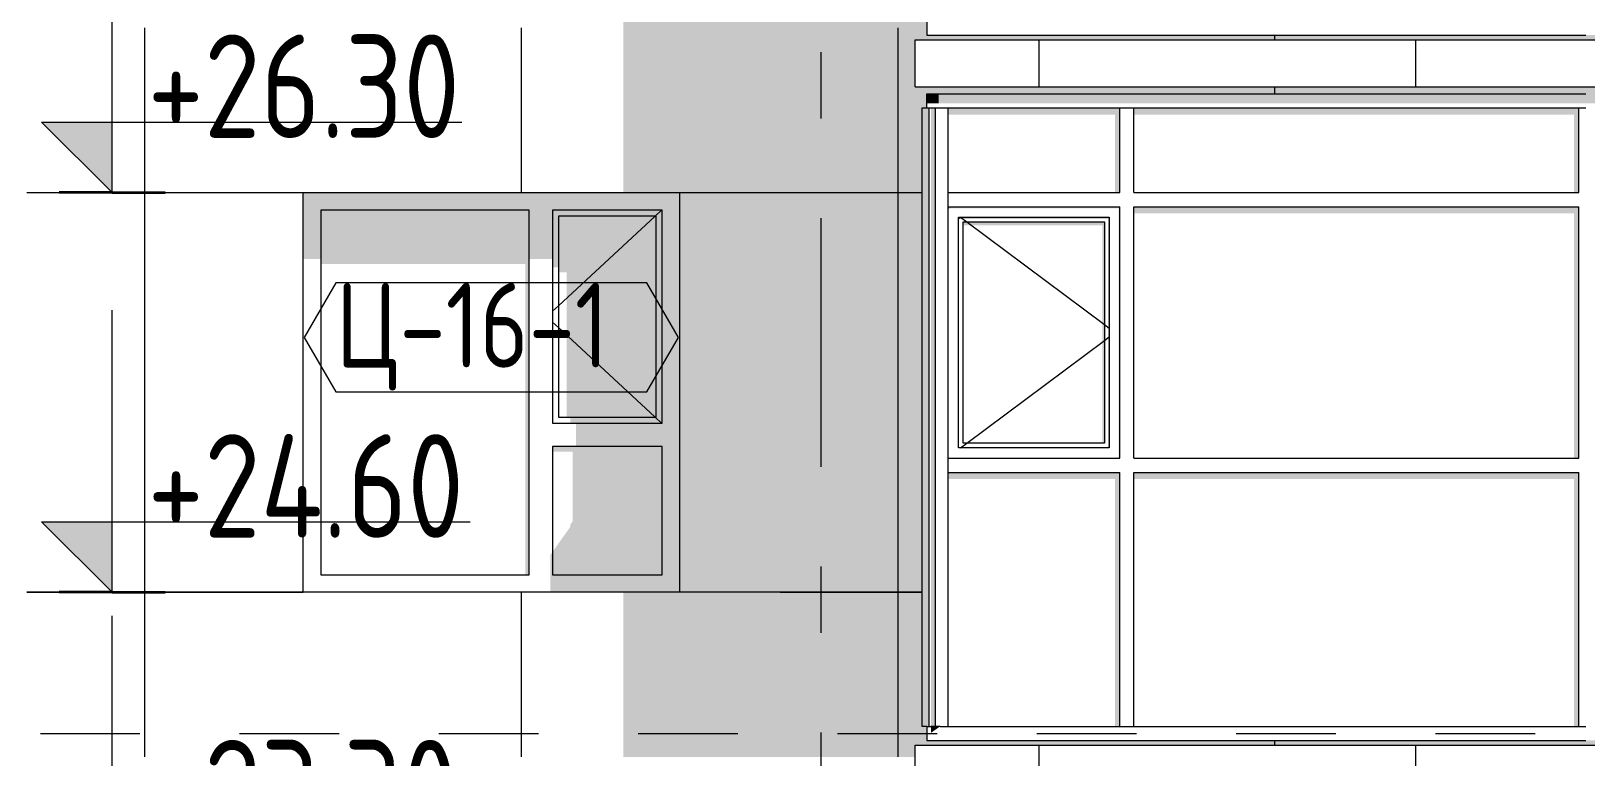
# Model space of a CAD drawing. Header units: millimetres. Extents: x 18162 to 7085488, y 72188 to 247925.
# Drawn here: x 5809653 to 5816259, y 130284 to 133371 of the extents above; entities that cross this region are included whole.
import ezdxf
from ezdxf.enums import TextEntityAlignment as Align

# ---------------------------------------------------------------- set-up
doc = ezdxf.new("R2010")
doc.units = ezdxf.units.MM
doc.header["$MEASUREMENT"] = 0
doc.linetypes.add('Dashed', pattern=[423.333333, 211.666667, -211.666667])
doc.linetypes.add('Double Dashed', pattern=[1093.611073, 529.166651, -211.666656, 141.111112, -211.666656])
for name, color, linetype in [('Archicad Windows', 7, 'Continuous'), ('Finish - Wall', 7, 'Continuous'), ('Structural - Bearing', 7, 'Continuous'), ('Structural - Grid', 7, 'Continuous')]:
    doc.layers.add(name, color=color, linetype=linetype)
doc.styles.add('GENERATED_STYLE_3', font='', dxfattribs={"width": 0.8})
doc.styles.get('GENERATED_STYLE_3').set_extended_font_data('ISOCPEUR MON')
doc.dimstyles.new('GENERATED_STYLE__19', dxfattribs={"dimtxt": 440.00001, "dimasz": 228, "dimexe": 0.18, "dimexo": 31028.935828, "dimgap": 0, "dimtad": 1, "dimdec": 0, "dimzin": 0, "dimdsep": 46, "dimtxsty": 'GENERATED_STYLE_3', "dimblk": 'ARROWHEAD_2', "dimblk1": 'ARROWHEAD_2', "dimblk2": 'ARROWHEAD_2', "dimcen": 0.09, "dimclrd": 13, "dimclre": 13, "dimclrt": 13, "dimadec": 0, "dimazin": 0, "dimtfac": 1, "dimtdec": 4, "dimtmove": 0, "dimatfit": 3, "dimfxl": 1, "dimtolj": 1, "dimtzin": 0, "dimarcsym": 0})
doc.dimstyles.new('GENERATED_STYLE__30', dxfattribs={"dimtxt": 440.00001, "dimasz": 228, "dimexe": 0.18, "dimexo": 0.0625, "dimgap": 0, "dimtad": 1, "dimdec": 0, "dimzin": 0, "dimdsep": 46, "dimtxsty": 'GENERATED_STYLE_3', "dimblk": 'ARROWHEAD_2', "dimblk1": 'ARROWHEAD_2', "dimblk2": 'ARROWHEAD_2', "dimcen": 0.09, "dimclrd": 13, "dimclre": 13, "dimclrt": 13, "dimadec": 0, "dimazin": 0, "dimtfac": 1, "dimtdec": 4, "dimtmove": 0, "dimatfit": 3, "dimfxl": 1, "dimtolj": 1, "dimtzin": 0, "dimarcsym": 0})

# ---------------------------------------------------------------- blocks, each defined once
blk = doc.blocks.new('*X2325', base_point=(5785635.3, 106384.1))
at = {"layer": 'Structural - Bearing', "color": 8, "linetype": 'Continuous', "lineweight": 13}
for p, q in [((5810135.3, 133284.1), (5810135.3, 130984.1)), ((5811735.3, 133284.1), (5811735.3, 132684.1)), ((5813335.3, 133284.1), (5813335.3, 130984.1)), ((5814935.3, 133134.1), (5814935.3, 133104.1)), ((5809635.3, 132684.1), (5810135.3, 132684.1)), ((5810135.3, 132684.1), (5810808.8, 132684.1)), ((5812408.8, 132684.1), (5812835.3, 132684.1)), ((5812835.3, 132684.1), (5813335.3, 132684.1)), ((5813335.3, 132684.1), (5813439.3, 132684.1)), ((5810135.3, 130984.1), (5809635.3, 130984.1)), ((5809635.3, 130984.1), (5810135.3, 130984.1)), ((5810135.3, 130984.1), (5810808.8, 130984.1)), ((5810135.3, 130984.1), (5810135.3, 130384.1)), ((5810808.8, 130984.1), (5810135.3, 130984.1)), ((5811735.3, 130984.1), (5811735.3, 130384.1)), ((5812835.3, 130984.1), (5812408.8, 130984.1)), ((5813335.3, 130984.1), (5812835.3, 130984.1)), ((5812835.3, 130984.1), (5813335.3, 130984.1)), ((5813335.3, 130984.1), (5813439.3, 130984.1)), ((5813335.3, 130984.1), (5813335.3, 130384.1)), ((5813439.3, 130984.1), (5813335.3, 130984.1)), ((5810135.3, 130384.1), (5810135.3, 130284.1)), ((5811735.3, 130384.1), (5811735.3, 130284.1)), ((5813335.3, 130384.1), (5813335.3, 130284.1)), ((5814935.3, 130354.1), (5814935.3, 130334.1))]:
    blk.add_line(p, q, dxfattribs=at)
blk = doc.blocks.new('*X2335', base_point=(5785635.3, 106384.1))
at = {"layer": 'Structural - Bearing', "color": 7, "linetype": 'Continuous', "lineweight": 9}
for p, q in [((5813935.3, 130334.1), (5813935.3, 130134.1)), ((5815535.3, 130334.1), (5815535.3, 130134.1)), ((5817135.3, 130334.1), (5817135.3, 130134.1)), ((5818735.3, 130334.1), (5818735.3, 130134.1)), ((5820335.3, 130334.1), (5820335.3, 130134.1))]:
    blk.add_line(p, q, dxfattribs=at)
blk = doc.blocks.new('*X2376', base_point=(5785635.3, 106384.1))
at = {"layer": 'Structural - Bearing', "color": 8, "linetype": 'Continuous', "lineweight": 13}
for p, q in [((5810135.3, 133384.1), (5810135.3, 133284.1)), ((5811735.3, 133384.1), (5811735.3, 133284.1)), ((5813335.3, 133384.1), (5813335.3, 133284.1)), ((5814935.3, 133354.1), (5814935.3, 133334.1))]:
    blk.add_line(p, q, dxfattribs=at)
blk = doc.blocks.new('*X2384', base_point=(5785635.3, 106384.1))
at = {"layer": 'Structural - Bearing', "color": 7, "linetype": 'Continuous', "lineweight": 9}
for p, q in [((5813935.3, 133334.1), (5813935.3, 133134.1)), ((5815535.3, 133334.1), (5815535.3, 133134.1)), ((5817135.3, 133334.1), (5817135.3, 133134.1)), ((5818735.3, 133334.1), (5818735.3, 133134.1)), ((5820335.3, 133334.1), (5820335.3, 133134.1))]:
    blk.add_line(p, q, dxfattribs=at)
blk = doc.blocks.new('*D2608', base_point=(5785635.3, 106384.1))
at = {"color": 12, "linetype": 'Continuous', "lineweight": 35}
for p, q in [((5838328.4, 130420.7), (5838628.4, 130247.5)), ((5838328.4, 130220.7), (5838628.4, 130047.5))]:
    blk.add_line(p, q, dxfattribs=at)
at = {"color": 13, "linetype": 'Continuous', "lineweight": 13}
for p, q in [((5838703.4, 130334.1), (5837187.8, 130334.1)), ((5838478.4, 130134.1), (5838478.4, 130334.1)), ((5838703.4, 130134.1), (5837187.8, 130134.1))]:
    blk.add_line(p, q, dxfattribs=at)
blk = doc.blocks.new('ARROWHEAD_2')
at = {"color": 0, "linetype": 'Continuous', "lineweight": 0}
for p, q in [((-0.378, -0.655), (0.378, 0.655)), ((0, 0), (-1, 0))]:
    blk.add_line(p, q, dxfattribs=at)
blk = doc.blocks.new('*D2609', base_point=(5785635.3, 106384.1))
at = {"color": 12, "linetype": 'Continuous', "lineweight": 35}
for p, q in [((5838328.4, 133220.7), (5838628.4, 133047.5)), ((5838328.4, 130420.7), (5838628.4, 130247.5))]:
    blk.add_line(p, q, dxfattribs=at)
at = {"color": 13, "linetype": 'Continuous', "lineweight": 13}
for p, q in [((5838703.4, 133134.1), (5837187.8, 133134.1)), ((5838478.4, 130334.1), (5838478.4, 133134.1)), ((5838703.4, 130334.1), (5837187.8, 130334.1))]:
    blk.add_line(p, q, dxfattribs=at)
at = {"color": 13, "lineweight": 13, "char_height": 440, "attachment_point": 7, "rotation": 90, "style": 'GENERATED_STYLE_3'}
for s, insert in [('\\A1;{\\pql;\\fISOCPEUR MON|b0|i0|c0|p0;\\W0.800000;2,800}', (5838605.9, 131549.6)), ('\\A1;{\\pql;\\fISOCPEUR MON|b0|i0|c0|p0;\\W0.800000;200}', (5838518.1, 130420.8))]:
    blk.add_mtext(s, dxfattribs=dict(at, insert=insert))
blk = doc.blocks.new('*D2610', base_point=(5785635.3, 106384.1))
at = {"color": 12, "linetype": 'Continuous', "lineweight": 35}
for p, q in [((5838328.4, 133420.7), (5838628.4, 133247.5)), ((5838328.4, 133220.7), (5838628.4, 133047.5))]:
    blk.add_line(p, q, dxfattribs=at)
at = {"color": 13, "linetype": 'Continuous', "lineweight": 13}
for p, q in [((5838703.4, 133334.1), (5837187.8, 133334.1)), ((5838478.4, 133134.1), (5838478.4, 133334.1)), ((5838703.4, 133134.1), (5837187.8, 133134.1))]:
    blk.add_line(p, q, dxfattribs=at)
blk = doc.blocks.new('*D2611', base_point=(5785635.3, 106384.1))
at = {"color": 12, "linetype": 'Continuous', "lineweight": 35}
for p, q in [((5838328.4, 136220.7), (5838628.4, 136047.5)), ((5838328.4, 133420.7), (5838628.4, 133247.5))]:
    blk.add_line(p, q, dxfattribs=at)
at = {"color": 13, "linetype": 'Continuous', "lineweight": 13}
for p, q in [((5838703.4, 136134.1), (5837187.8, 136134.1)), ((5838478.4, 133334.1), (5838478.4, 136134.1)), ((5838703.4, 133334.1), (5837187.8, 133334.1))]:
    blk.add_line(p, q, dxfattribs=at)
at = {"color": 13, "lineweight": 13, "char_height": 440, "attachment_point": 7, "rotation": 90, "style": 'GENERATED_STYLE_3'}
for s, insert in [('\\A1;{\\pql;\\fISOCPEUR MON|b0|i0|c0|p0;\\W0.800000;2,800}', (5838605.9, 134549.6)), ('\\A1;{\\pql;\\fISOCPEUR MON|b0|i0|c0|p0;\\W0.800000;200}', (5838518.1, 133420.8))]:
    blk.add_mtext(s, dxfattribs=dict(at, insert=insert))
blk = doc.blocks.new('*D2646', base_point=(5785635.3, 106384.1))
at = {"color": 13, "linetype": 'Continuous', "lineweight": 13}
for p, q in [((5801482.5, 156834.1), (5801482.5, 156980.8)), ((5816658.8, 156834.1), (5801257.5, 156834.1)), ((5801482.5, 102734.1), (5801482.5, 156834.1)), ((5806188.8, 102734.1), (5801257.5, 102734.1)), ((5801482.5, 102587.4), (5801482.5, 102734.1))]:
    blk.add_line(p, q, dxfattribs=at)
at = {"color": 12, "linetype": 'Continuous', "lineweight": 35}
for p, q in [((5801632.5, 156747.5), (5801332.5, 156920.7)), ((5801332.5, 102820.7), (5801632.5, 102647.5))]:
    blk.add_line(p, q, dxfattribs=at)
at = {"color": 13, "lineweight": 13, "insert": (5801610.1, 129125.4), "char_height": 440, "attachment_point": 7, "rotation": 90, "style": 'GENERATED_STYLE_3'}
blk.add_mtext('\\A1;{\\pql;\\fISOCPEUR MON|b0|i0|c0|p0;\\W0.800000;54,100}', dxfattribs=at)
blk = doc.blocks.new('Label_152_3', base_point=(5811608.8, 131834.1))
at = {"color": 13, "linetype": 'Continuous', "lineweight": 13, "flags": 128}
blk.add_lwpolyline([(5810813.7, 132068.3), (5810947.8, 131836.1), (5812269.9, 131836.1), (5812404, 132068.3), (5812269.9, 132300.6), (5810947.8, 132300.6)], close=True, dxfattribs=at)
at = {"color": 13, "lineweight": 13, "insert": (5810947.8, 132299.9), "char_height": 360, "attachment_point": 1, "style": 'GENERATED_STYLE_3'}
blk.add_mtext('\\A1;{\\pql;\\pt0,253000;\\fISOCPEUR MON|b0|i0|c0|p0;\\W0.800000;Ц-16-1\\fISOCPEUR MON|b0|i0|c0|p0;\\W0.800000;\\A1{\\H.66x;\\S^  ;}\\fISOCPEUR MON|b0|i0|c0|p0;\\W0.800000;\\fISOCPEUR MON|b0|i0|c0|p0;\\W0.800000;\\A1{\\H.66x;\\S^  ;}\\fISOCPEUR MON|b0|i0|c0|p0;\\W0.800000; \\fISOCPEUR MON|b0|i0|c0|p0;\\W0.800000;\\fISOCPEUR MON|b0|i0|c0|p0;\\W0.800000;\\fISOCPEUR MON|b0|i0|c0|p0;\\W0.800000;\\fISOCPEUR MON|b0|i0|c0|p0;\\W0.800000;\\fISOCPEUR MON|b0|i0|c0|p0;\\W0.800000;\\fISOCPEUR MON|b0|i0|c0|p0;\\W0.800000;\\fISOCPEUR MON|b0|i0|c0|p0;\\W0.800000;\\fISOCPEUR MON|b0|i0|c0|p0;\\W0.800000;\\fISOCPEUR MON|b0|i0|c0|p0;\\W0.800000;\\fISOCPEUR MON|b0|i0|c0|p0;\\W0.800000;\\fISOCPEUR MON|b0|i0|c0|p0;\\W0.800000;\\fISOCPEUR MON|b0|i0|c0|p0;\\W0.800000;\\fISOCPEUR MON|b0|i0|c0|p0;\\W0.800000;\\fISOCPEUR MON|b0|i0|c0|p0;\\W0.800000;\\fISOCPEUR MON|b0|i0|c0|p0;\\W0.800000;\\fISOCPEUR MON|b0|i0|c0|p0;\\W0.800000;\\fISOCPEUR MON|b0|i0|c0|p0;\\W0.800000;\\fISOCPEUR MON|b0|i0|c0|p0;\\W0.800000;\\fISOCPEUR MON|b0|i0|c0|p0;\\W0.800000;\\fISOCPEUR MON|b0|i0|c0|p0;\\W0.800000;\\fISOCPEUR MON|b0|i0|c0|p0;\\W0.800000;\\fISOCPEUR MON|b0|i0|c0|p0;\\W0.800000;\\fISOCPEUR MON|b0|i0|c0|p0;\\W0.800000;\\fISOCPEUR MON|b0|i0|c0|p0;\\W0.800000;\\fISOCPEUR MON|b0|i0|c0|p0;\\W0.800000;\\fISOCPEUR MON|b0|i0|c0|p0;\\W0.800000;\\fISOCPEUR MON|b0|i0|c0|p0;\\W0.800000;\\fISOCPEUR MON|b0|i0|c0|p0;\\W0.800000;\\fISOCPEUR MON|b0|i0|c0|p0;\\W0.800000;\\fISOCPEUR MON|b0|i0|c0|p0;\\W0.800000;\\fISOCPEUR MON|b0|i0|c0|p0;\\W0.800000;\\fISOCPEUR MON|b0|i0|c0|p0;\\W0.800000;\\fISOCPEUR MON|b0|i0|c0|p0;\\W0.800000;\\fISOCPEUR MON|b0|i0|c0|p0;\\W0.800000;\\fISOCPEUR MON|b0|i0|c0|p0;\\W0.800000;\\fISOCPEUR MON|b0|i0|c0|p0;\\W0.800000;\\fISOCPEUR MON|b0|i0|c0|p0;\\W0.800000;\\fISOCPEUR MON|b0|i0|c0|p0;\\W0.800000;\\fISOCPEUR MON|b0|i0|c0|p0;\\W0.800000;\\fISOCPEUR MON|b0|i0|c0|p0;\\W0.800000;\\fISOCPEUR MON|b0|i0|c0|p0;\\W0.800000;\\fISOCPEUR MON|b0|i0|c0|p0;\\W0.800000;\\fISOCPEUR MON|b0|i0|c0|p0;\\W0.800000;}', dxfattribs=at)
blk = doc.blocks.new('Standard grid marker[375]_3', base_point=(5813008.8, 166384.1))
at = {"layer": 'Structural - Grid', "color": 13, "linetype": 'Double Dashed', "lineweight": 13, "ltscale": 2}
blk.add_line((5813008.8, 165384.1), (5813008.8, 100884.1), dxfattribs=at)
at = {"layer": 'Structural - Grid', "color": 13, "lineweight": 13, "style": 'GENERATED_STYLE_3'}
blk.add_attdef('AC_MarkerText_1', text='', height=500, rotation=360, dxfattribs=at).set_placement((5813008.8, 99534.1), align=Align.TOP_CENTER)

msp = doc.modelspace()

# ---------------------------------------------------------------- hatches: boundary and pattern name
at = {"linetype": 'Continuous', "lineweight": 13}
for points in [[(5809998.1, 132684.1), (5809998.1, 132984.1), (5809698.1, 132984.1)], [(5809998.1, 130984.1), (5809998.1, 131284.1), (5809698.1, 131284.1)]]:
    msp.add_hatch(color=13, dxfattribs=at).paths.add_polyline_path(points)
at = {"layer": 'Archicad Windows', "linetype": 'Continuous', "lineweight": 0}
for points in [[(5811768.8, 132609.1), (5811868.8, 132609.1), (5812333.8, 132609.1), (5812408.8, 132609.1), (5812408.8, 132684.1), (5810808.8, 132684.1), (5810808.8, 132609.1), (5810883.8, 132609.1)], [(5810883.8, 132609.1), (5810808.8, 132609.1), (5810808.8, 132401.2), (5810883.8, 132401.2)], [(5811768.8, 132609.1), (5810883.8, 132609.1), (5810883.8, 132380), (5811753.8, 132380), (5811753.8, 131059.1), (5811768.8, 131059.1)], [(5811768.8, 132401.2), (5811868.8, 132401.2), (5811868.8, 132609.1), (5811768.8, 132609.1)], [(5812333.8, 132609.1), (5811868.8, 132609.1), (5811868.8, 132584.1), (5811893.8, 132584.1), (5812308.8, 132584.1), (5812333.8, 132584.1)], [(5811893.8, 132584.1), (5811868.8, 132584.1), (5811868.8, 132365.9), (5811893.8, 132365.9)], [(5812308.8, 132584.1), (5811893.8, 132584.1), (5811893.8, 132344.7), (5811928.8, 132344.7), (5811928.8, 131729.1), (5812308.8, 131729.1)], [(5812308.8, 131729.1), (5812333.8, 131729.1), (5812333.8, 132584.1), (5812308.8, 132584.1)], [(5812333.8, 131704.1), (5812333.8, 131604.1), (5812333.8, 131059.1), (5812408.8, 131059.1), (5812408.8, 132609.1), (5812333.8, 132609.1)], [(5812333.8, 131729.1), (5811943.8, 131729.1), (5811943.8, 131704.1), (5812333.8, 131704.1)], [(5812333.8, 131704.1), (5811968.8, 131704.1), (5811968.8, 131604.1), (5812333.8, 131604.1)], [(5812333.8, 131604.1), (5811868.8, 131604.1), (5811868.8, 131582.9), (5811953.8, 131582.9), (5811953.8, 131285.7), (5811943.8, 131271.5), (5811943.8, 131262.2), (5811868.8, 131156.2), (5811868.8, 131059.1), (5812333.8, 131059.1)], [(5811868.8, 131156.2), (5811858.8, 131142), (5811858.8, 131059.1), (5811868.8, 131059.1)], [(5812408.8, 131059.1), (5811858.8, 131059.1), (5811858.8, 130984.1), (5812408.8, 130984.1)]]:
    msp.add_hatch(color=49, dxfattribs=at).paths.add_polyline_path(points)
at = {"layer": 'Finish - Wall', "linetype": 'Continuous', "lineweight": 0}
for points in [[(5813508.8, 133104.1), (5813458.8, 133104.1), (5813458.8, 133063.4), (5813508.8, 133063.4)], [(5813508.8, 133063.4), (5814308.8, 133063.4), (5814308.8, 133104.1), (5813508.8, 133104.1)], [(5814308.8, 133063.4), (5816258.8, 133063.4), (5816258.8, 133104.1), (5814308.8, 133104.1)], [(5816258.8, 133104.1), (5816258.8, 133063.4), (5817008.8, 133063.4), (5817008.8, 133104.1)], [(5813439.3, 132654.1), (5813468.8, 132654.1), (5813468.8, 133044.1), (5813439.3, 133044.1)], [(5813495.9, 133044.1), (5813476.4, 133044.1), (5813476.4, 132654.1), (5813495.9, 132654.1)], [(5813548.8, 133044.1), (5813548.8, 133015.8), (5814258.8, 133015.8), (5814258.8, 132684.1), (5814278.8, 132684.1), (5814278.8, 133044.1)], [(5814338.8, 133015.8), (5816208.8, 133015.8), (5816208.8, 132684.1), (5816228.8, 132684.1), (5816228.8, 133044.1), (5814338.8, 133044.1)], [(5813439.3, 132654.1), (5813439.3, 131524.1), (5813468.8, 131524.1), (5813468.8, 132654.1)], [(5813495.9, 132654.1), (5813476.4, 132654.1), (5813476.4, 131524.1), (5813495.9, 131524.1)], [(5813548.8, 132624.1), (5813555.9, 132617), (5814271.8, 132617), (5814278.8, 132624.1)], [(5813555.9, 132617), (5813548.8, 132624.1), (5813548.8, 132617)], [(5813593.8, 132572), (5813600.9, 132572), (5813593.8, 132579.1)], [(5813593.8, 132579.1), (5813600.9, 132572), (5814226.8, 132572), (5814233.8, 132579.1)], [(5814226.8, 132572), (5814228.8, 132572), (5814228.8, 131604.1), (5814233.8, 131599.1), (5814233.8, 132579.1)], [(5814271.8, 132617), (5814273.8, 132617), (5814273.8, 131559.1), (5814278.8, 131554.1), (5814278.8, 132624.1)], [(5814338.8, 132624.1), (5814338.8, 132595.8), (5816208.8, 132595.8), (5816208.8, 131554.1), (5816228.8, 131554.1), (5816228.8, 132624.1)], [(5813613.8, 132544.9), (5814203.8, 132544.9), (5814203.8, 131619.1), (5814213.8, 131619.1), (5814213.8, 132559.1), (5813613.8, 132559.1)], [(5814228.8, 131599.1), (5814233.8, 131599.1), (5814228.8, 131604.1)], [(5813439.3, 131524.1), (5813439.3, 130414.1), (5813468.8, 130414.1), (5813468.8, 131524.1)], [(5813495.9, 131524.1), (5813476.4, 131524.1), (5813476.4, 130414.1), (5813495.9, 130414.1)], [(5814273.8, 131554.1), (5814278.8, 131554.1), (5814273.8, 131559.1)], [(5813548.8, 131494.1), (5813548.8, 131465.8), (5814258.8, 131465.8), (5814258.8, 130414.1), (5814278.8, 130414.1), (5814278.8, 131494.1)], [(5814338.8, 131465.8), (5816208.8, 131465.8), (5816208.8, 130414.1), (5816228.8, 130414.1), (5816228.8, 131494.1), (5814338.8, 131494.1)], [(5813476.4, 130386.5), (5813508.8, 130409.4), (5813508.8, 130414.1), (5813476.4, 130414.1)], [(5813515.4, 130414.1), (5813508.8, 130414.1), (5813508.8, 130409.4)]]:
    msp.add_hatch(color=49, dxfattribs=at).paths.add_polyline_path(points)
at = {"layer": 'Structural - Bearing', "linetype": 'Continuous', "lineweight": 0}
for points in [[(5813408.8, 136284.1), (5812168.8, 136284.1), (5812168.8, 135684.1), (5812408.8, 135684.1), (5812408.8, 133984.1), (5812168.8, 133984.1), (5812168.8, 133284.1), (5813408.8, 133284.1), (5813408.8, 133334.1), (5816958.8, 133334.1), (5816958.8, 133354.1), (5813458.8, 133354.1), (5813458.8, 133414.1), (5813439.3, 133414.1), (5813439.3, 136044.1), (5813458.8, 136044.1), (5813458.8, 136104.1), (5816958.8, 136104.1), (5816958.8, 136134.1), (5813408.8, 136134.1)], [(5812408.8, 130984.1), (5812168.8, 130984.1), (5812168.8, 130284.1), (5813408.8, 130284.1), (5813408.8, 130334.1), (5816958.8, 130334.1), (5816958.8, 130354.1), (5813458.8, 130354.1), (5813458.8, 130414.1), (5813439.3, 130414.1), (5813439.3, 133044.1), (5813458.8, 133044.1), (5813458.8, 133104.1), (5816958.8, 133104.1), (5816958.8, 133134.1), (5813408.8, 133134.1), (5813408.8, 133284.1), (5812168.8, 133284.1), (5812168.8, 132684.1), (5812408.8, 132684.1)]]:
    msp.add_hatch(color=49, dxfattribs=at).paths.add_polyline_path(points)

# ---------------------------------------------------------------- linework, layer by layer
at = {"color": 13, "linetype": 'Continuous', "lineweight": 13}
for p, q in [((5809998.1, 132684.1), (5809998.1, 133884.1)), ((5809998.1, 132684.1), (5809698.1, 132984.1)), ((5809698.1, 132984.1), (5809998.1, 132984.1)), ((5809998.1, 132984.1), (5811483, 132984.1)), ((5809998.1, 130984.1), (5809998.1, 132184.1)), ((5809998.1, 130984.1), (5809698.1, 131284.1)), ((5809698.1, 131284.1), (5809998.1, 131284.1)), ((5809998.1, 131284.1), (5811518.2, 131284.1)), ((5809998.1, 129684.1), (5809998.1, 130884.1))]:
    msp.add_line(p, q, dxfattribs=at)
at = {"color": 12, "linetype": 'Continuous', "lineweight": 35}
for p, q in [((5809998.1, 132684.1), (5809773.1, 132684.1)), ((5809998.1, 132684.1), (5810223.1, 132684.1)), ((5809998.1, 130984.1), (5809773.1, 130984.1)), ((5809998.1, 130984.1), (5810223.1, 130984.1))]:
    msp.add_line(p, q, dxfattribs=at)
at = {"color": 8, "linetype": 'Dashed', "lineweight": 13, "ltscale": 2}
msp.add_line((5800379.4, 130384.1), (5841359.8, 130384.1), dxfattribs=at)
at = {"layer": 'Archicad Windows', "color": 7, "linetype": 'Continuous', "lineweight": 13}
for p, q in [((5810808.8, 130984.1), (5810808.8, 132684.1)), ((5810808.8, 132684.1), (5812408.8, 132684.1)), ((5812408.8, 132684.1), (5812408.8, 130984.1)), ((5812408.8, 130984.1), (5810808.8, 130984.1))]:
    msp.add_line(p, q, dxfattribs=at)
at = {"layer": 'Archicad Windows', "color": 7, "linetype": 'Continuous', "lineweight": 9}
for p, q in [((5810883.8, 132609.1), (5810883.8, 131059.1)), ((5811768.8, 132609.1), (5810883.8, 132609.1)), ((5811768.8, 131059.1), (5811768.8, 132609.1)), ((5811868.8, 132609.1), (5811868.8, 131704.1)), ((5812333.8, 132609.1), (5811868.8, 132609.1)), ((5811893.8, 132584.1), (5811893.8, 131729.1)), ((5812308.8, 132584.1), (5811893.8, 132584.1)), ((5812304.9, 132584.1), (5811893.8, 132202.9)), ((5812331.9, 132609.1), (5812304.9, 132584.1)), ((5812308.8, 131729.1), (5812308.8, 132584.1)), ((5812333.8, 131704.1), (5812333.8, 132609.1)), ((5811893.8, 132202.9), (5811868.8, 132179.7)), ((5811893.8, 132110.2), (5811868.8, 132133.4)), ((5812304.9, 131729.1), (5811893.8, 132110.2)), ((5811893.8, 131729.1), (5812308.8, 131729.1)), ((5812331.9, 131704.1), (5812304.9, 131729.1)), ((5811868.8, 131704.1), (5812333.8, 131704.1)), ((5811868.8, 131604.1), (5811868.8, 131059.1)), ((5812333.8, 131604.1), (5811868.8, 131604.1)), ((5812333.8, 131059.1), (5812333.8, 131604.1)), ((5810883.8, 131059.1), (5811768.8, 131059.1)), ((5811868.8, 131059.1), (5812333.8, 131059.1))]:
    msp.add_line(p, q, dxfattribs=at)
at = {"layer": 'Finish - Wall', "color": 7, "linetype": 'Continuous', "lineweight": 9}
for p, q in [((5813458.8, 133414.1), (5813458.8, 133354.1)), ((5813458.8, 133354.1), (5813508.8, 133354.1)), ((5813508.8, 133354.1), (5814308.8, 133354.1)), ((5814308.8, 133354.1), (5816258.8, 133354.1)), ((5813458.8, 133044.1), (5813458.8, 133104.1)), ((5813458.8, 133104.1), (5813508.8, 133104.1)), ((5813508.8, 133104.1), (5814308.8, 133104.1)), ((5814308.8, 133104.1), (5816258.8, 133104.1)), ((5813439.3, 133044.1), (5813458.8, 133044.1)), ((5813439.3, 132654.1), (5813439.3, 133044.1)), ((5813458.8, 133044.1), (5813468.8, 133044.1)), ((5813468.8, 133044.1), (5813476.4, 133044.1)), ((5813468.8, 132654.1), (5813468.8, 133044.1)), ((5813476.4, 133044.1), (5813495.9, 133044.1)), ((5813495.9, 133044.1), (5813515.4, 133044.1)), ((5813495.9, 132654.1), (5813495.9, 133044.1)), ((5813515.4, 133044.1), (5813548.8, 133044.1)), ((5813548.8, 133044.1), (5814278.8, 133044.1)), ((5813548.8, 132684.1), (5813548.8, 133044.1)), ((5814278.8, 133044.1), (5814308.8, 133044.1)), ((5814278.8, 132684.1), (5814278.8, 133044.1)), ((5814308.8, 133044.1), (5814338.8, 133044.1)), ((5814338.8, 133044.1), (5816228.8, 133044.1)), ((5814338.8, 132684.1), (5814338.8, 133044.1)), ((5816228.8, 133044.1), (5816258.8, 133044.1)), ((5816228.8, 132684.1), (5816228.8, 133044.1)), ((5813439.3, 131524.1), (5813439.3, 132654.1)), ((5813468.8, 131524.1), (5813468.8, 132654.1)), ((5813495.9, 131524.1), (5813495.9, 132654.1)), ((5813548.8, 132654.1), (5813548.8, 132684.1)), ((5813548.8, 132684.1), (5814278.8, 132684.1)), ((5813548.8, 132624.1), (5813548.8, 132654.1)), ((5814338.8, 132684.1), (5816228.8, 132684.1)), ((5813548.8, 131554.1), (5813548.8, 132624.1)), ((5813548.8, 132624.1), (5814278.8, 132624.1)), ((5813593.8, 131599.1), (5813593.8, 132579.1)), ((5813593.8, 132579.1), (5814233.8, 132579.1)), ((5813602.3, 132579.1), (5813629.1, 132559.1)), ((5814233.8, 132579.1), (5814233.8, 131599.1)), ((5814278.8, 131554.1), (5814278.8, 132624.1)), ((5814338.8, 131554.1), (5814338.8, 132624.1)), ((5814338.8, 132624.1), (5816228.8, 132624.1)), ((5816228.8, 131554.1), (5816228.8, 132624.1)), ((5813613.8, 132559.1), (5814213.8, 132559.1)), ((5813613.8, 131619.1), (5813613.8, 132559.1)), ((5813629.1, 132559.1), (5814213.8, 132122.7)), ((5814213.8, 132559.1), (5814213.8, 131619.1)), ((5814213.8, 132122.7), (5814233.8, 132107.7)), ((5813629.1, 131619.1), (5814213.8, 132055.5)), ((5814213.8, 132055.5), (5814233.8, 132070.4)), ((5814233.8, 131599.1), (5813593.8, 131599.1)), ((5813602.3, 131599.1), (5813629.1, 131619.1)), ((5814213.8, 131619.1), (5813613.8, 131619.1)), ((5813439.3, 130414.1), (5813439.3, 131524.1)), ((5813468.8, 130414.1), (5813468.8, 131524.1)), ((5813495.9, 130414.1), (5813495.9, 131524.1)), ((5813548.8, 131524.1), (5813548.8, 131554.1)), ((5813548.8, 131554.1), (5814278.8, 131554.1)), ((5813548.8, 131494.1), (5813548.8, 131524.1)), ((5814338.8, 131554.1), (5816228.8, 131554.1)), ((5813548.8, 130414.1), (5813548.8, 131494.1)), ((5813548.8, 131494.1), (5814278.8, 131494.1)), ((5814278.8, 130414.1), (5814278.8, 131494.1)), ((5814338.8, 130414.1), (5814338.8, 131494.1)), ((5814338.8, 131494.1), (5816228.8, 131494.1)), ((5816228.8, 130414.1), (5816228.8, 131494.1)), ((5813458.8, 130414.1), (5813439.3, 130414.1)), ((5813458.8, 130414.1), (5813468.8, 130414.1)), ((5813458.8, 130414.1), (5813458.8, 130354.1)), ((5813468.8, 130414.1), (5813476.4, 130414.1)), ((5813495.9, 130414.1), (5813476.4, 130414.1)), ((5813515.4, 130414.1), (5813495.9, 130414.1)), ((5813515.4, 130414.1), (5813548.8, 130414.1)), ((5813548.8, 130414.1), (5814278.8, 130414.1)), ((5814278.8, 130414.1), (5814308.8, 130414.1)), ((5814308.8, 130414.1), (5814338.8, 130414.1)), ((5814338.8, 130414.1), (5816228.8, 130414.1)), ((5816228.8, 130414.1), (5816258.8, 130414.1)), ((5813458.8, 130354.1), (5813508.8, 130354.1)), ((5813508.8, 130354.1), (5814308.8, 130354.1)), ((5814308.8, 130354.1), (5816258.8, 130354.1))]:
    msp.add_line(p, q, dxfattribs=at)
at = {"layer": 'Structural - Bearing', "color": 7, "linetype": 'Continuous', "lineweight": 13}
for p, q in [((5813408.8, 133134.1), (5813408.8, 133334.1)), ((5813408.8, 133334.1), (5820608.8, 133334.1)), ((5813408.8, 133134.1), (5820608.8, 133134.1)), ((5813408.8, 130134.1), (5813408.8, 130334.1)), ((5813408.8, 130334.1), (5820608.8, 130334.1))]:
    msp.add_line(p, q, dxfattribs=at)

# ---------------------------------------------------------------- block references
at = {"color": 12, "linetype": 'Continuous', "lineweight": 13}
msp.add_blockref('Label_152_3', (5811608.8, 131834.1), dxfattribs=at)
at = {"layer": 'Structural - Bearing', "lineweight": 0}
for name in ['*X2376', '*X2384', '*X2325', '*X2335']:
    msp.add_blockref(name, (5785635.3, 106384.1), dxfattribs=at)
at = {"layer": 'Structural - Grid', "color": 13, "linetype": 'Continuous', "lineweight": 13}
msp.add_blockref('Standard grid marker[375]_3', (5813008.8, 166384.1), dxfattribs=at)

# ---------------------------------------------------------------- texts
at = {"color": 13, "lineweight": 13, "char_height": 440, "attachment_point": 7, "style": 'GENERATED_STYLE_3'}
for s, insert in [('\\A1;{\\pql;\\fISOCPEUR MON|b0|i0|c0|p0;\\W0.800000;+26.30}', (5810148.1, 132916.3)), ('\\A1;{\\pql;\\fISOCPEUR MON|b0|i0|c0|p0;\\W0.800000;+24.60}', (5810148.1, 131216.3)), ('\\A1;{\\pql;\\fISOCPEUR MON|b0|i0|c0|p0;\\W0.800000;+23.30}', (5810148.1, 129916.3))]:
    msp.add_mtext(s, dxfattribs=dict(at, insert=insert))

# ---------------------------------------------------------------- dimensions: what is measured, and where the dimension line sits
at = {"color": 13, "linetype": 'Continuous', "lineweight": 13}
for base, p1, p2, dimstyle, picture, middle in [((5801482.5, 156834.1), (5806188.8, 102734.1), (5816658.8, 156834.1), 'GENERATED_STYLE__30', '*D2646', (5801174.5, 130029.9)), ((5838478.4, 136134.1), (5805483.8, 133334.1), (5805483.8, 136134.1), 'GENERATED_STYLE__19', '*D2611', (5838170.4, 135286.7)), ((5838478.4, 133334.1), (5805483.8, 133134.1), (5805483.8, 133334.1), 'GENERATED_STYLE__19', '*D2610', (5838170.4, 133923)), ((5838478.4, 133134.1), (5805483.8, 130334.1), (5805483.8, 133134.1), 'GENERATED_STYLE__19', '*D2609', (5838170.4, 132286.7)), ((5838478.4, 130334.1), (5805483.8, 130134.1), (5805483.8, 130334.1), 'GENERATED_STYLE__19', '*D2608', (5838170.4, 130923))]:
    dim = msp.add_linear_dim(base=base, p1=p1, p2=p2, angle=90, dimstyle=dimstyle, dxfattribs=at)
    dim.commit()
    dim.dimension.update_dxf_attribs({"geometry": picture, "text_midpoint": middle, "dimtype": 160, "text_rotation": 90})

doc.saveas('drawing.dxf')
